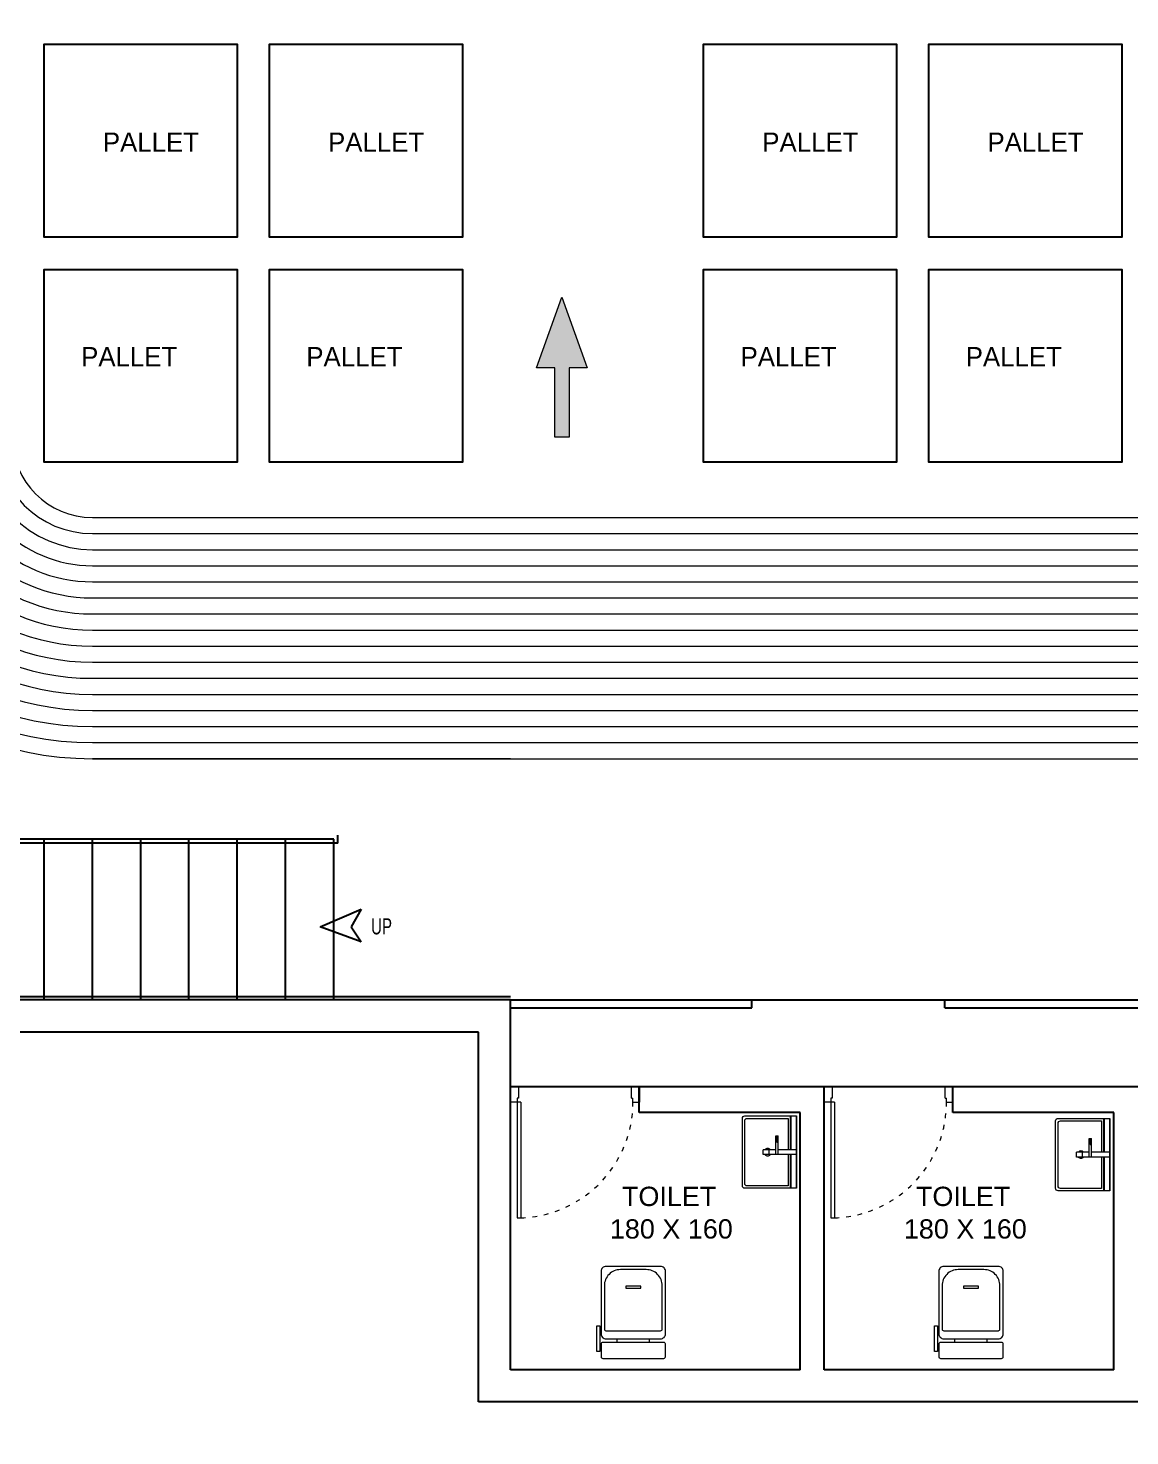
# Model space of a CAD drawing. Header units: centimetres. Extents: x 370416 to 395283, y 44791 to 69658.
# Drawn here: x 378829 to 379514, y 55672 to 56548 of the extents above; entities that cross this region are included whole.
import ezdxf

# ---------------------------------------------------------------- set-up
doc = ezdxf.new("R2010")
doc.units = ezdxf.units.CM
doc.linetypes.add('ACAD_ISO03W100', pattern=[30, 12, -18])
for name, color, linetype in [('A-DIM', 2, 'Continuous'), ('AR-DOOR', 1, 'Continuous'), ('AR-FURNITURE', 251, 'Continuous'), ('AR-WALL', 7, 'Continuous'), ('D RACK', 7, 'Continuous'), ('ER-ELEVATION-05', 11, 'Continuous'), ('LVI_FLOOR BEDS - GENERAL', 254, 'Continuous'), ('SPN-FURNITURE', 7, 'Continuous')]:
    doc.layers.add(name, color=color, linetype=linetype)
doc.layers.add('SPN-DIM', color=8, linetype='Continuous', lineweight=15)
doc.styles.add('ARIAL', font='arial.ttf')
doc.styles.add('DTL RAA50', font='GOTHIC.TTF', dxfattribs={"width": 0.7, "height": 12})

# ---------------------------------------------------------------- blocks, each defined once
blk = doc.blocks.new('Closet 1')
at = {"layer": 'AR-FURNITURE', "linetype": 'ByBlock', "lineweight": 5}
for p, q in [((-10, -10), (-10, -12.23)), ((10, -10), (10, -12.23))]:
    blk.add_line(p, q, dxfattribs=at)
for points in [[(-19, 0), (19, 0, -0.414214), (20, -1), (20, -9, -0.414214), (19, -10), (-19, -10, -0.414214), (-20, -9), (-20, -1, -0.414214)], [(-17, -12.23), (17, -12.23, -0.414214), (20, -15.23), (20, -54.23, -0.414214), (17, -57.23), (-17, -57.23, -0.414214), (-20, -54.23), (-20, -15.23, -0.414214)], [(-17, -17.23), (17, -17.23, -0.414214), (18, -18.23), (18, -45.23, -0.414214), (8, -55.23), (-8, -55.23, -0.414214), (-18, -45.23), (-18, -18.23, -0.414214)]]:
    blk.add_lwpolyline(points, format="xyb", close=True, dxfattribs=at)
for points in [[(-20.79, -4.35), (-22.72, -4.35), (-22.72, -20.23), (-20.79, -20.23)], [(-4.64, -43.79), (4.64, -43.79), (4.64, -45.03), (-4.64, -45.03)]]:
    blk.add_lwpolyline(points, close=True, dxfattribs=at)
blk = doc.blocks.new('wash base 45x60')
at = {"color": 8, "linetype": 'ByBlock', "lineweight": 5}
for p, q in [((30, 0), (-30, 0)), ((-2, 0), (-2, -15.2)), ((2, 0), (2, -22.7)), ((-2, -4.5), (-30, -4.5)), ((-2, -5), (-30, -5)), ((30, -4.5), (2, -4.5)), ((30, -5), (2, -5)), ((2, -15.2), (-13.4, -15.2)), ((-13.4, -17.2), (-13.4, -15.2)), ((-13.4, -15.9), (-8.4, -15.9)), ((-13.4, -16.4), (-8.4, -16.4)), ((2, -17.2), (-13.4, -17.2)), ((-8.4, -16.4), (-8.4, -15.9)), ((-2, -17.2), (-2, -22.7)), ((2, -22.7), (-2, -22.7)), ((-2, -22.7), (-2, -27.7)), ((2, -22.7), (2, -27.7)), ((2, -27.7), (-2, -27.7))]:
    blk.add_line(p, q, dxfattribs=at)
blk.add_lwpolyline([(-30, 0), (30, 0), (30, -43, -0.414214), (28, -45), (-28, -45, -0.414214), (-30, -43)], format="xyb", close=True, dxfattribs=at)
blk.add_lwpolyline([(2, -7), (28, -7), (28, -41, -0.414214), (26, -43), (-26, -43, -0.414214), (-28, -41), (-28, -7), (-2, -7)], format="xyb", dxfattribs=at)
for start, end in [(131.8103, 228.1897), (311.8103, 48.1897)]:
    blk.add_arc((0, -24), 3, start, end, dxfattribs=at)
blk = doc.blocks.new('door123')
at = {"layer": 'AR-DOOR', "color": 251, "linetype": 'ByBlock', "lineweight": 9, "true_color": 0x636466}
for p, q in [((10286.5, 4693.6), (10286.5, 4783.6)), ((10289.5, 4783.6), (10286.5, 4783.6)), ((10289.5, 4693.6), (10289.5, 4783.6)), ((10194.5, 4681.6), (10194.5, 4693.6)), ((10199.5, 4693.6), (10194.5, 4693.6)), ((10199.5, 4693.6), (10199.5, 4690.6)), ((10200.5, 4690.6), (10199.5, 4690.6)), ((10200.5, 4690.6), (10200.5, 4681.6)), ((10286.5, 4693.6), (10289.5, 4693.6)), ((10288.5, 4681.6), (10288.5, 4690.6)), ((10289.5, 4693.6), (10294.5, 4693.6)), ((10289.5, 4690.6), (10289.5, 4693.6)), ((10294.5, 4693.6), (10294.5, 4681.6)), ((10200.5, 4681.6), (10194.5, 4681.6)), ((10294.5, 4681.6), (10288.5, 4681.6))]:
    blk.add_line(p, q, dxfattribs=at)
at = {"layer": 'AR-DOOR', "color": 251, "linetype": 'ACAD_ISO03W100', "lineweight": 9, "ltscale": 0.3, "true_color": 0x636466}
blk.add_line((10288.5, 4690.6), (10289.5, 4690.6), dxfattribs=at)
blk.add_arc((10289.5, 4693.6), 90, 91.9099, 180, dxfattribs=at)

msp = doc.modelspace()

# ---------------------------------------------------------------- hatches: boundary and pattern name
at = {"layer": 'LVI_FLOOR BEDS - GENERAL', "lineweight": -3, "transparency": 33554508}
h = msp.add_hatch(color=1, dxfattribs=at)
h.dxf.hatch_style = 1
h.paths.add_polyline_path([(379164.95, 56293.48), (379155.95, 56293.48), (379155.95, 56336.58), (379144.72, 56336.58), (379160.45, 56380.6), (379176.18, 56336.58), (379164.95, 56336.58)])
h = msp.add_hatch(color=1, dxfattribs=at)
h.dxf.hatch_style = 1
h.paths.add_polyline_path([(379164.95, 56293.48), (379155.95, 56293.48), (379155.95, 56336.58), (379144.72, 56336.58), (379160.45, 56380.6), (379176.18, 56336.58), (379164.95, 56336.58)])
h = msp.add_hatch(color=1, dxfattribs=at)
h.dxf.hatch_style = 1
h.paths.add_polyline_path([(379164.95, 56293.48), (379155.95, 56293.48), (379155.95, 56336.58), (379144.72, 56336.58), (379160.45, 56380.6), (379176.18, 56336.58), (379164.95, 56336.58)])
h = msp.add_hatch(color=1, dxfattribs=at)
h.dxf.hatch_style = 1
h.paths.add_polyline_path([(379164.95, 56293.48), (379155.95, 56293.48), (379155.95, 56336.58), (379144.72, 56336.58), (379160.45, 56380.6), (379176.18, 56336.58), (379164.95, 56336.58)])
h = msp.add_hatch(color=1, dxfattribs=at)
h.dxf.hatch_style = 1
h.paths.add_polyline_path([(379164.95, 56293.48), (379155.95, 56293.48), (379155.95, 56336.58), (379144.72, 56336.58), (379160.45, 56380.6), (379176.18, 56336.58), (379164.95, 56336.58)])
h = msp.add_hatch(color=1, dxfattribs=at)
h.dxf.hatch_style = 1
h.paths.add_polyline_path([(379164.95, 56293.48), (379155.95, 56293.48), (379155.95, 56336.58), (379144.72, 56336.58), (379160.45, 56380.6), (379176.18, 56336.58), (379164.95, 56336.58)])
h = msp.add_hatch(color=1, dxfattribs=at)
h.dxf.hatch_style = 1
h.paths.add_polyline_path([(379164.95, 56293.48), (379155.95, 56293.48), (379155.95, 56336.58), (379144.72, 56336.58), (379160.45, 56380.6), (379176.18, 56336.58), (379164.95, 56336.58)])
h = msp.add_hatch(color=1, dxfattribs=at)
h.dxf.hatch_style = 1
h.paths.add_polyline_path([(379164.95, 56293.48), (379155.95, 56293.48), (379155.95, 56336.58), (379144.72, 56336.58), (379160.45, 56380.6), (379176.18, 56336.58), (379164.95, 56336.58)])
h = msp.add_hatch(color=1, dxfattribs=at)
h.dxf.hatch_style = 1
h.paths.add_polyline_path([(379164.95, 56293.48), (379155.95, 56293.48), (379155.95, 56336.58), (379144.72, 56336.58), (379160.45, 56380.6), (379176.18, 56336.58), (379164.95, 56336.58)])
h = msp.add_hatch(color=1, dxfattribs=at)
h.dxf.hatch_style = 1
h.paths.add_polyline_path([(379164.95, 56293.48), (379155.95, 56293.48), (379155.95, 56336.58), (379144.72, 56336.58), (379160.45, 56380.6), (379176.18, 56336.58), (379164.95, 56336.58)])
h = msp.add_hatch(color=1, dxfattribs=at)
h.dxf.hatch_style = 1
h.paths.add_polyline_path([(379164.95, 56293.48), (379155.95, 56293.48), (379155.95, 56336.58), (379144.72, 56336.58), (379160.45, 56380.6), (379176.18, 56336.58), (379164.95, 56336.58)])
h = msp.add_hatch(color=1, dxfattribs=at)
h.dxf.hatch_style = 1
h.paths.add_polyline_path([(379164.95, 56293.48), (379155.95, 56293.48), (379155.95, 56336.58), (379144.72, 56336.58), (379160.45, 56380.6), (379176.18, 56336.58), (379164.95, 56336.58)])
h = msp.add_hatch(color=1, dxfattribs=at)
h.dxf.hatch_style = 1
h.paths.add_polyline_path([(379164.95, 56293.48), (379155.95, 56293.48), (379155.95, 56336.58), (379144.72, 56336.58), (379160.45, 56380.6), (379176.18, 56336.58), (379164.95, 56336.58)])
h = msp.add_hatch(color=1, dxfattribs=at)
h.dxf.hatch_style = 1
h.paths.add_polyline_path([(379164.95, 56293.48), (379155.95, 56293.48), (379155.95, 56336.58), (379144.72, 56336.58), (379160.45, 56380.6), (379176.18, 56336.58), (379164.95, 56336.58)])
h = msp.add_hatch(color=1, dxfattribs=at)
h.dxf.hatch_style = 1
h.paths.add_polyline_path([(379164.95, 56293.48), (379155.95, 56293.48), (379155.95, 56336.58), (379144.72, 56336.58), (379160.45, 56380.6), (379176.18, 56336.58), (379164.95, 56336.58)])
h = msp.add_hatch(color=1, dxfattribs=at)
h.dxf.hatch_style = 1
h.paths.add_polyline_path([(379164.95, 56293.48), (379155.95, 56293.48), (379155.95, 56336.58), (379144.72, 56336.58), (379160.45, 56380.6), (379176.18, 56336.58), (379164.95, 56336.58)])
h = msp.add_hatch(color=1, dxfattribs=at)
h.dxf.hatch_style = 1
h.paths.add_polyline_path([(379164.95, 56293.48), (379155.95, 56293.48), (379155.95, 56336.58), (379144.72, 56336.58), (379160.45, 56380.6), (379176.18, 56336.58), (379164.95, 56336.58)])
h = msp.add_hatch(color=1, dxfattribs=at)
h.dxf.hatch_style = 1
h.paths.add_polyline_path([(379164.95, 56293.48), (379155.95, 56293.48), (379155.95, 56336.58), (379144.72, 56336.58), (379160.45, 56380.6), (379176.18, 56336.58), (379164.95, 56336.58)])
h = msp.add_hatch(color=1, dxfattribs=at)
h.dxf.hatch_style = 1
h.paths.add_polyline_path([(379164.95, 56293.48), (379155.95, 56293.48), (379155.95, 56336.58), (379144.72, 56336.58), (379160.45, 56380.6), (379176.18, 56336.58), (379164.95, 56336.58)])
h = msp.add_hatch(color=1, dxfattribs=at)
h.dxf.hatch_style = 1
h.paths.add_polyline_path([(379164.95, 56293.48), (379155.95, 56293.48), (379155.95, 56336.58), (379144.72, 56336.58), (379160.45, 56380.6), (379176.18, 56336.58), (379164.95, 56336.58)])
h = msp.add_hatch(color=1, dxfattribs=at)
h.dxf.hatch_style = 1
h.paths.add_polyline_path([(379164.95, 56293.48), (379155.95, 56293.48), (379155.95, 56336.58), (379144.72, 56336.58), (379160.45, 56380.6), (379176.18, 56336.58), (379164.95, 56336.58)])
h = msp.add_hatch(color=1, dxfattribs=at)
h.dxf.hatch_style = 1
h.paths.add_polyline_path([(379164.95, 56293.48), (379155.95, 56293.48), (379155.95, 56336.58), (379144.72, 56336.58), (379160.45, 56380.6), (379176.18, 56336.58), (379164.95, 56336.58)])
h = msp.add_hatch(color=1, dxfattribs=at)
h.dxf.hatch_style = 1
h.paths.add_polyline_path([(379164.95, 56293.48), (379155.95, 56293.48), (379155.95, 56336.58), (379144.72, 56336.58), (379160.45, 56380.6), (379176.18, 56336.58), (379164.95, 56336.58)])
h = msp.add_hatch(color=1, dxfattribs=at)
h.dxf.hatch_style = 1
h.paths.add_polyline_path([(379164.95, 56293.48), (379155.95, 56293.48), (379155.95, 56336.58), (379144.72, 56336.58), (379160.45, 56380.6), (379176.18, 56336.58), (379164.95, 56336.58)])
h = msp.add_hatch(color=1, dxfattribs=at)
h.dxf.hatch_style = 1
h.paths.add_polyline_path([(379164.95, 56293.48), (379155.95, 56293.48), (379155.95, 56336.58), (379144.72, 56336.58), (379160.45, 56380.6), (379176.18, 56336.58), (379164.95, 56336.58)])
h = msp.add_hatch(color=1, dxfattribs=at)
h.dxf.hatch_style = 1
h.paths.add_polyline_path([(379164.95, 56293.48), (379155.95, 56293.48), (379155.95, 56336.58), (379144.72, 56336.58), (379160.45, 56380.6), (379176.18, 56336.58), (379164.95, 56336.58)])
h = msp.add_hatch(color=1, dxfattribs=at)
h.dxf.hatch_style = 1
h.paths.add_polyline_path([(379164.95, 56293.48), (379155.95, 56293.48), (379155.95, 56336.58), (379144.72, 56336.58), (379160.45, 56380.6), (379176.18, 56336.58), (379164.95, 56336.58)])
h = msp.add_hatch(color=1, dxfattribs=at)
h.dxf.hatch_style = 1
h.paths.add_polyline_path([(379164.95, 56293.48), (379155.95, 56293.48), (379155.95, 56336.58), (379144.72, 56336.58), (379160.45, 56380.6), (379176.18, 56336.58), (379164.95, 56336.58)])
h = msp.add_hatch(color=1, dxfattribs=at)
h.dxf.hatch_style = 1
h.paths.add_polyline_path([(379164.95, 56293.48), (379155.95, 56293.48), (379155.95, 56336.58), (379144.72, 56336.58), (379160.45, 56380.6), (379176.18, 56336.58), (379164.95, 56336.58)])
h = msp.add_hatch(color=1, dxfattribs=at)
h.dxf.hatch_style = 1
h.paths.add_polyline_path([(379164.95, 56293.48), (379155.95, 56293.48), (379155.95, 56336.58), (379144.72, 56336.58), (379160.45, 56380.6), (379176.18, 56336.58), (379164.95, 56336.58)])
h = msp.add_hatch(color=1, dxfattribs=at)
h.dxf.hatch_style = 1
h.paths.add_polyline_path([(379164.95, 56293.48), (379155.95, 56293.48), (379155.95, 56336.58), (379144.72, 56336.58), (379160.45, 56380.6), (379176.18, 56336.58), (379164.95, 56336.58)])
h = msp.add_hatch(color=1, dxfattribs=at)
h.dxf.hatch_style = 1
h.paths.add_polyline_path([(379164.95, 56293.48), (379155.95, 56293.48), (379155.95, 56336.58), (379144.72, 56336.58), (379160.45, 56380.6), (379176.18, 56336.58), (379164.95, 56336.58)])

# ---------------------------------------------------------------- linework, layer by layer
for p, q in [((379018.57, 56043.52), (378598.57, 56043.52)), ((379018.57, 56043.52), (378598.57, 56043.52)), ((379018.57, 56041.02), (378598.57, 56041.02)), ((379021.07, 56041.02), (378598.57, 56041.02)), ((378838.57, 55943.52), (378838.57, 56043.52)), ((378838.57, 55943.52), (378838.57, 56043.52)), ((378838.57, 55943.52), (378838.57, 56043.52)), ((378868.57, 55943.52), (378868.57, 56043.52)), ((378868.57, 55943.52), (378868.57, 56043.52)), ((378898.57, 55943.52), (378898.57, 56043.52)), ((378898.57, 55943.52), (378898.57, 56043.52)), ((378928.57, 55943.52), (378928.57, 56043.52)), ((378928.57, 55943.52), (378928.57, 56043.52)), ((378958.57, 55943.52), (378958.57, 56043.52)), ((378958.57, 55943.52), (378958.57, 56043.52)), ((378988.57, 55943.52), (378988.57, 56043.52)), ((378988.57, 55943.52), (378988.57, 56043.52)), ((379018.57, 55943.52), (379018.57, 56043.52)), ((379018.57, 55943.52), (379018.57, 56043.52)), ((379021.07, 56041.02), (379021.07, 56046.02)), ((379128.57, 55943.52), (378218.57, 55943.52)), ((379128.57, 55943.52), (378218.57, 55943.52)), ((379128.57, 55945.52), (378598.57, 55945.52)), ((379128.57, 55713.52), (379128.57, 55943.52)), ((379128.57, 55943.52), (379128.57, 55943.52)), ((379128.57, 55713.52), (379128.57, 55943.52)), ((379128.57, 55943.52), (379128.57, 55943.52)), ((379128.57, 55943.52), (379698.57, 55943.52)), ((379278.57, 55938.52), (379278.57, 55943.52)), ((379398.57, 55938.52), (379398.57, 55943.52)), ((379128.57, 55938.52), (379278.57, 55938.52)), ((379398.57, 55938.52), (379693.57, 55938.52)), ((379108.57, 55923.52), (378198.57, 55923.52)), ((379108.57, 55923.52), (378198.57, 55923.52)), ((379108.57, 55693.52), (379108.57, 55923.52)), ((379108.57, 55693.52), (379108.57, 55923.52)), ((379698.57, 55889.52), (379128.57, 55889.52)), ((379698.57, 55889.52), (379128.57, 55889.52)), ((379698.57, 55889.52), (379128.57, 55889.52)), ((379698.57, 55889.52), (379128.57, 55889.52)), ((379208.57, 55873.52), (379208.57, 55889.52)), ((379208.57, 55873.52), (379208.57, 55889.52)), ((379323.57, 55713.52), (379323.57, 55889.52)), ((379403.57, 55873.52), (379403.57, 55889.52)), ((379403.57, 55873.52), (379403.57, 55889.52)), ((379308.57, 55873.52), (379208.57, 55873.52)), ((379308.57, 55873.52), (379208.57, 55873.52)), ((379308.57, 55713.52), (379308.57, 55873.52)), ((379308.57, 55713.52), (379308.57, 55873.52)), ((379503.57, 55873.52), (379403.57, 55873.52)), ((379503.57, 55873.52), (379403.57, 55873.52)), ((379503.57, 55713.52), (379503.57, 55873.52)), ((379503.57, 55713.52), (379503.57, 55873.52)), ((379308.57, 55713.52), (379128.57, 55713.52)), ((379308.57, 55713.52), (379128.57, 55713.52)), ((379503.57, 55713.52), (379323.57, 55713.52)), ((379503.57, 55713.52), (379323.57, 55713.52)), ((381077.57, 55693.52), (379108.57, 55693.52)), ((381077.57, 55693.52), (379108.57, 55693.52))]:
    msp.add_line(p, q)
at = {"color": 30, "true_color": 0xf26722}
for points in [[(378838.57, 56537.86), (378838.57, 56537.86), (378958.57, 56537.86), (378958.57, 56417.86), (378838.57, 56417.86), (378838.57, 56537.86)], [(378978.57, 56537.86), (378978.57, 56537.86), (379098.57, 56537.86), (379098.57, 56417.86), (378978.57, 56417.86), (378978.57, 56537.86)], [(379248.57, 56537.86), (379248.57, 56537.86), (379368.57, 56537.86), (379368.57, 56417.86), (379248.57, 56417.86), (379248.57, 56537.86)], [(379388.57, 56537.86), (379388.57, 56537.86), (379508.57, 56537.86), (379508.57, 56417.86), (379388.57, 56417.86), (379388.57, 56537.86)], [(378838.57, 56397.86), (378838.57, 56397.86), (378958.57, 56397.86), (378958.57, 56277.86), (378838.57, 56277.86), (378838.57, 56397.86)], [(378978.57, 56397.86), (378978.57, 56397.86), (379098.57, 56397.86), (379098.57, 56277.86), (378978.57, 56277.86), (378978.57, 56397.86)], [(379248.57, 56397.86), (379248.57, 56397.86), (379368.57, 56397.86), (379368.57, 56277.86), (379248.57, 56277.86), (379248.57, 56397.86)], [(379388.57, 56397.86), (379388.57, 56397.86), (379508.57, 56397.86), (379508.57, 56277.86), (379388.57, 56277.86), (379388.57, 56397.86)]]:
    msp.add_lwpolyline(points, dxfattribs=at)
msp.add_circle((382849.73, 57224.74), 12433.5)
at = {"layer": 'D RACK', "color": 251, "lineweight": 9, "true_color": 0x636466}
for p, q in [((378868.57, 56243.52), (380012.07, 56243.52)), ((378868.57, 56233.52), (380012.07, 56233.52)), ((378868.57, 56233.52), (380012.07, 56233.52)), ((378868.57, 56223.52), (380012.07, 56223.52)), ((378868.57, 56223.52), (380012.07, 56223.52)), ((378868.57, 56223.52), (380012.07, 56223.52)), ((378868.57, 56223.52), (380012.07, 56223.52)), ((378868.57, 56223.52), (380012.07, 56223.52)), ((378868.57, 56223.52), (380012.07, 56223.52)), ((378868.57, 56213.52), (380012.07, 56213.52)), ((378868.57, 56213.52), (380012.07, 56213.52)), ((378868.57, 56203.52), (380012.07, 56203.52)), ((378868.57, 56203.52), (380012.07, 56203.52)), ((378868.57, 56203.52), (380012.07, 56203.52)), ((378868.57, 56193.52), (380012.07, 56193.52)), ((378868.57, 56193.52), (380012.07, 56193.52)), ((378868.57, 56193.52), (380012.07, 56193.52)), ((378868.57, 56183.52), (380012.07, 56183.52)), ((378868.57, 56183.52), (380012.07, 56183.52)), ((378868.57, 56173.52), (380012.07, 56173.52)), ((378868.57, 56173.52), (380012.07, 56173.52)), ((378868.57, 56173.52), (380012.07, 56173.52)), ((378868.57, 56173.52), (380012.07, 56173.52)), ((378868.57, 56163.52), (380012.07, 56163.52)), ((378868.57, 56153.52), (380012.07, 56153.52)), ((378868.57, 56153.52), (380012.07, 56153.52)), ((378868.57, 56143.52), (380012.07, 56143.52)), ((378868.57, 56143.52), (380012.07, 56143.52)), ((378868.57, 56143.52), (380012.07, 56143.52)), ((378868.57, 56133.52), (380012.07, 56133.52)), ((378868.57, 56123.52), (380012.07, 56123.52)), ((378868.57, 56113.52), (380012.07, 56113.52)), ((378868.57, 56113.52), (380012.07, 56113.52)), ((378868.57, 56113.52), (380012.07, 56113.52)), ((378868.57, 56103.52), (380012.07, 56103.52)), ((379128.57, 56093.52), (378868.57, 56093.52)), ((378868.57, 56093.52), (380012.07, 56093.52)), ((379128.57, 56093.52), (379698.57, 56093.52))]:
    msp.add_line(p, q, dxfattribs=at)
for radius in [200, 200, 190, 190, 180, 180, 180, 180, 180, 180, 180, 170, 160, 160, 150, 150, 140, 130, 120, 110, 100, 90, 80, 70, 60, 50]:
    msp.add_arc((378868.57, 56293.52), radius, 180, 270, dxfattribs=at)
at = {"layer": 'ER-ELEVATION-05'}
for p, q in [((379010.2, 55988.89), (379035.69, 56000.01)), ((379035.69, 56000.01), (379029.42, 55988.89)), ((379035.69, 55979.56), (379010.2, 55988.89)), ((379029.42, 55988.89), (379035.69, 55979.56))]:
    msp.add_line(p, q, dxfattribs=at)
at = {"layer": 'SPN-DIM', "color": 251, "true_color": 0x636466}
msp.add_lwpolyline([(379164.95, 56293.48), (379155.95, 56293.48), (379155.95, 56336.58), (379144.72, 56336.58), (379160.45, 56380.6), (379176.18, 56336.58), (379164.95, 56336.58), (379164.95, 56293.48)], dxfattribs=at)
msp.add_lwpolyline([(379164.95, 56293.48), (379155.95, 56293.48), (379155.95, 56336.58), (379144.72, 56336.58), (379160.45, 56380.6), (379176.18, 56336.58), (379164.95, 56336.58), (379164.95, 56293.48)], dxfattribs=at)
msp.add_lwpolyline([(379164.95, 56293.48), (379155.95, 56293.48), (379155.95, 56336.58), (379144.72, 56336.58), (379160.45, 56380.6), (379176.18, 56336.58), (379164.95, 56336.58), (379164.95, 56293.48)], dxfattribs=at)
msp.add_lwpolyline([(379164.95, 56293.48), (379155.95, 56293.48), (379155.95, 56336.58), (379144.72, 56336.58), (379160.45, 56380.6), (379176.18, 56336.58), (379164.95, 56336.58), (379164.95, 56293.48)], dxfattribs=at)
msp.add_lwpolyline([(379164.95, 56293.48), (379155.95, 56293.48), (379155.95, 56336.58), (379144.72, 56336.58), (379160.45, 56380.6), (379176.18, 56336.58), (379164.95, 56336.58), (379164.95, 56293.48)], dxfattribs=at)
msp.add_lwpolyline([(379164.95, 56293.48), (379155.95, 56293.48), (379155.95, 56336.58), (379144.72, 56336.58), (379160.45, 56380.6), (379176.18, 56336.58), (379164.95, 56336.58), (379164.95, 56293.48)], dxfattribs=at)
msp.add_lwpolyline([(379164.95, 56293.48), (379155.95, 56293.48), (379155.95, 56336.58), (379144.72, 56336.58), (379160.45, 56380.6), (379176.18, 56336.58), (379164.95, 56336.58), (379164.95, 56293.48)], dxfattribs=at)
msp.add_lwpolyline([(379164.95, 56293.48), (379155.95, 56293.48), (379155.95, 56336.58), (379144.72, 56336.58), (379160.45, 56380.6), (379176.18, 56336.58), (379164.95, 56336.58), (379164.95, 56293.48)], dxfattribs=at)
msp.add_lwpolyline([(379164.95, 56293.48), (379155.95, 56293.48), (379155.95, 56336.58), (379144.72, 56336.58), (379160.45, 56380.6), (379176.18, 56336.58), (379164.95, 56336.58), (379164.95, 56293.48)], dxfattribs=at)
msp.add_lwpolyline([(379164.95, 56293.48), (379155.95, 56293.48), (379155.95, 56336.58), (379144.72, 56336.58), (379160.45, 56380.6), (379176.18, 56336.58), (379164.95, 56336.58), (379164.95, 56293.48)], dxfattribs=at)
msp.add_lwpolyline([(379164.95, 56293.48), (379155.95, 56293.48), (379155.95, 56336.58), (379144.72, 56336.58), (379160.45, 56380.6), (379176.18, 56336.58), (379164.95, 56336.58), (379164.95, 56293.48)], dxfattribs=at)
msp.add_lwpolyline([(379164.95, 56293.48), (379155.95, 56293.48), (379155.95, 56336.58), (379144.72, 56336.58), (379160.45, 56380.6), (379176.18, 56336.58), (379164.95, 56336.58), (379164.95, 56293.48)], dxfattribs=at)
msp.add_lwpolyline([(379164.95, 56293.48), (379155.95, 56293.48), (379155.95, 56336.58), (379144.72, 56336.58), (379160.45, 56380.6), (379176.18, 56336.58), (379164.95, 56336.58), (379164.95, 56293.48)], dxfattribs=at)
msp.add_lwpolyline([(379164.95, 56293.48), (379155.95, 56293.48), (379155.95, 56336.58), (379144.72, 56336.58), (379160.45, 56380.6), (379176.18, 56336.58), (379164.95, 56336.58), (379164.95, 56293.48)], dxfattribs=at)
msp.add_lwpolyline([(379164.95, 56293.48), (379155.95, 56293.48), (379155.95, 56336.58), (379144.72, 56336.58), (379160.45, 56380.6), (379176.18, 56336.58), (379164.95, 56336.58), (379164.95, 56293.48)], dxfattribs=at)
msp.add_lwpolyline([(379164.95, 56293.48), (379155.95, 56293.48), (379155.95, 56336.58), (379144.72, 56336.58), (379160.45, 56380.6), (379176.18, 56336.58), (379164.95, 56336.58), (379164.95, 56293.48)], dxfattribs=at)
msp.add_lwpolyline([(379164.95, 56293.48), (379155.95, 56293.48), (379155.95, 56336.58), (379144.72, 56336.58), (379160.45, 56380.6), (379176.18, 56336.58), (379164.95, 56336.58), (379164.95, 56293.48)], dxfattribs=at)
msp.add_lwpolyline([(379164.95, 56293.48), (379155.95, 56293.48), (379155.95, 56336.58), (379144.72, 56336.58), (379160.45, 56380.6), (379176.18, 56336.58), (379164.95, 56336.58), (379164.95, 56293.48)], dxfattribs=at)
msp.add_lwpolyline([(379164.95, 56293.48), (379155.95, 56293.48), (379155.95, 56336.58), (379144.72, 56336.58), (379160.45, 56380.6), (379176.18, 56336.58), (379164.95, 56336.58), (379164.95, 56293.48)], dxfattribs=at)
msp.add_lwpolyline([(379164.95, 56293.48), (379155.95, 56293.48), (379155.95, 56336.58), (379144.72, 56336.58), (379160.45, 56380.6), (379176.18, 56336.58), (379164.95, 56336.58), (379164.95, 56293.48)], dxfattribs=at)
msp.add_lwpolyline([(379164.95, 56293.48), (379155.95, 56293.48), (379155.95, 56336.58), (379144.72, 56336.58), (379160.45, 56380.6), (379176.18, 56336.58), (379164.95, 56336.58), (379164.95, 56293.48)], dxfattribs=at)
msp.add_lwpolyline([(379164.95, 56293.48), (379155.95, 56293.48), (379155.95, 56336.58), (379144.72, 56336.58), (379160.45, 56380.6), (379176.18, 56336.58), (379164.95, 56336.58), (379164.95, 56293.48)], dxfattribs=at)
msp.add_lwpolyline([(379164.95, 56293.48), (379155.95, 56293.48), (379155.95, 56336.58), (379144.72, 56336.58), (379160.45, 56380.6), (379176.18, 56336.58), (379164.95, 56336.58), (379164.95, 56293.48)], dxfattribs=at)
msp.add_lwpolyline([(379164.95, 56293.48), (379155.95, 56293.48), (379155.95, 56336.58), (379144.72, 56336.58), (379160.45, 56380.6), (379176.18, 56336.58), (379164.95, 56336.58), (379164.95, 56293.48)], dxfattribs=at)
msp.add_lwpolyline([(379164.95, 56293.48), (379155.95, 56293.48), (379155.95, 56336.58), (379144.72, 56336.58), (379160.45, 56380.6), (379176.18, 56336.58), (379164.95, 56336.58), (379164.95, 56293.48)], dxfattribs=at)
msp.add_lwpolyline([(379164.95, 56293.48), (379155.95, 56293.48), (379155.95, 56336.58), (379144.72, 56336.58), (379160.45, 56380.6), (379176.18, 56336.58), (379164.95, 56336.58), (379164.95, 56293.48)], dxfattribs=at)
msp.add_lwpolyline([(379164.95, 56293.48), (379155.95, 56293.48), (379155.95, 56336.58), (379144.72, 56336.58), (379160.45, 56380.6), (379176.18, 56336.58), (379164.95, 56336.58), (379164.95, 56293.48)], dxfattribs=at)
msp.add_lwpolyline([(379164.95, 56293.48), (379155.95, 56293.48), (379155.95, 56336.58), (379144.72, 56336.58), (379160.45, 56380.6), (379176.18, 56336.58), (379164.95, 56336.58), (379164.95, 56293.48)], dxfattribs=at)
msp.add_lwpolyline([(379164.95, 56293.48), (379155.95, 56293.48), (379155.95, 56336.58), (379144.72, 56336.58), (379160.45, 56380.6), (379176.18, 56336.58), (379164.95, 56336.58), (379164.95, 56293.48)], dxfattribs=at)
msp.add_lwpolyline([(379164.95, 56293.48), (379155.95, 56293.48), (379155.95, 56336.58), (379144.72, 56336.58), (379160.45, 56380.6), (379176.18, 56336.58), (379164.95, 56336.58), (379164.95, 56293.48)], dxfattribs=at)
msp.add_lwpolyline([(379164.95, 56293.48), (379155.95, 56293.48), (379155.95, 56336.58), (379144.72, 56336.58), (379160.45, 56380.6), (379176.18, 56336.58), (379164.95, 56336.58), (379164.95, 56293.48)], dxfattribs=at)
msp.add_lwpolyline([(379164.95, 56293.48), (379155.95, 56293.48), (379155.95, 56336.58), (379144.72, 56336.58), (379160.45, 56380.6), (379176.18, 56336.58), (379164.95, 56336.58), (379164.95, 56293.48)], dxfattribs=at)

# ---------------------------------------------------------------- block references
at = {"color": 0, "linetype": 'ByBlock', "lineweight": 0, "xscale": 0.75, "yscale": 0.75, "zscale": 0.75, "rotation": 270}
for p in [(379306.38, 55848.85), (379306.38, 55848.85), (379306.38, 55848.85), (379501.17, 55847.31)]:
    msp.add_blockref('wash base 45x60', p, dxfattribs=at)
at = {"color": 0, "linetype": 'ByBlock', "lineweight": 0, "xscale": -1, "rotation": 180}
for p in [(379204.82, 55720.55), (379204.82, 55720.55), (379414.82, 55720.55), (379414.82, 55720.55)]:
    msp.add_blockref('Closet 1', p, dxfattribs=at)
at = {"layer": 'AR-WALL', "xscale": 0.8000000000000005, "yscale": 0.8000000000000005, "zscale": 0.8000000000000005, "rotation": 180.0000000000018}
for p in [(387364.2, 59634.81), (387559.2, 59634.81)]:
    msp.add_blockref('door123', p, dxfattribs=at)

# ---------------------------------------------------------------- texts
at = {"layer": 'A-DIM', "insert": (379054.8, 55984.11), "char_height": 10, "width": 145.9467, "attachment_point": 9, "style": 'DTL RAA50'}
msp.add_mtext('UP', dxfattribs=at)
at = {"layer": 'SPN-FURNITURE', "color": 0, "style": 'ARIAL'}
for s, p in [('TOILET ', (379197.78, 55815.34, 0)), ('TOILET ', (379380.58, 55815.34, 0)), ('180 X 160', (379190.26, 55795.1, 0)), ('180 X 160', (379373.07, 55795.1, 0))]:
    msp.add_text(s, height=12, dxfattribs=at).set_placement(p)
at = {"layer": 'SPN-FURNITURE', "color": 1, "char_height": 12, "attachment_point": 1, "style": 'ARIAL'}
for insert in [(378875.04, 56482.96), (379015.04, 56482.96), (379285.04, 56482.96), (379425.04, 56482.96), (378861.52, 56349.55), (379001.52, 56349.55), (379271.52, 56349.55), (379411.52, 56349.55)]:
    msp.add_mtext('{\\fCentury Gothic|b0|i0|c0|p34;PALLET}', dxfattribs=dict(at, insert=insert))

doc.saveas('drawing.dxf')
